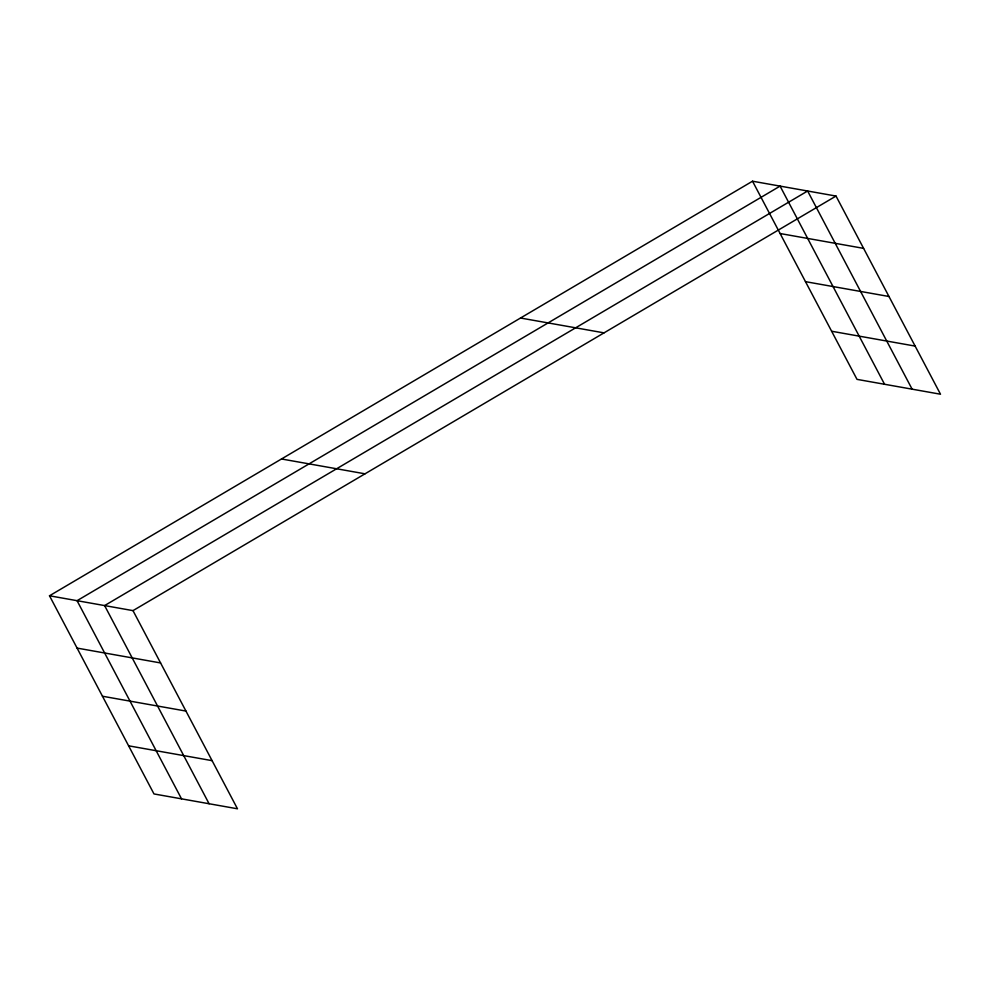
<?xml version="1.0" encoding="UTF-8"?>
<svg xmlns="http://www.w3.org/2000/svg" width="990" height="990" viewBox="0 0 990 990"><rect width="100%" height="100%" fill="white"/><g stroke="black" fill="none" stroke-linecap="round" stroke-linejoin="round"><path stroke-width="1.49" d="M49.5 595.782L132.994 610.632L237.476 808.793L153.982 793.943L49.5 595.782L752.524 181.207L836.018 196.057L940.5 394.218L857.006 379.368L752.524 181.207M132.994 610.632L836.018 196.057M780.108 233.529L863.602 248.366M805.476 281.655L888.983 296.493M831.625 331.242L915.119 346.092M520.53 318.025L604.024 332.863M281.494 458.976L365.001 473.814M77.084 648.091L160.578 662.941M102.453 696.23L185.959 711.068M128.601 745.817L212.095 760.654M912.112 389.169L807.63 191.008L104.606 605.583L209.088 803.744M884.553 384.269L780.083 186.108L77.059 600.683L181.529 798.843"/></g></svg>
